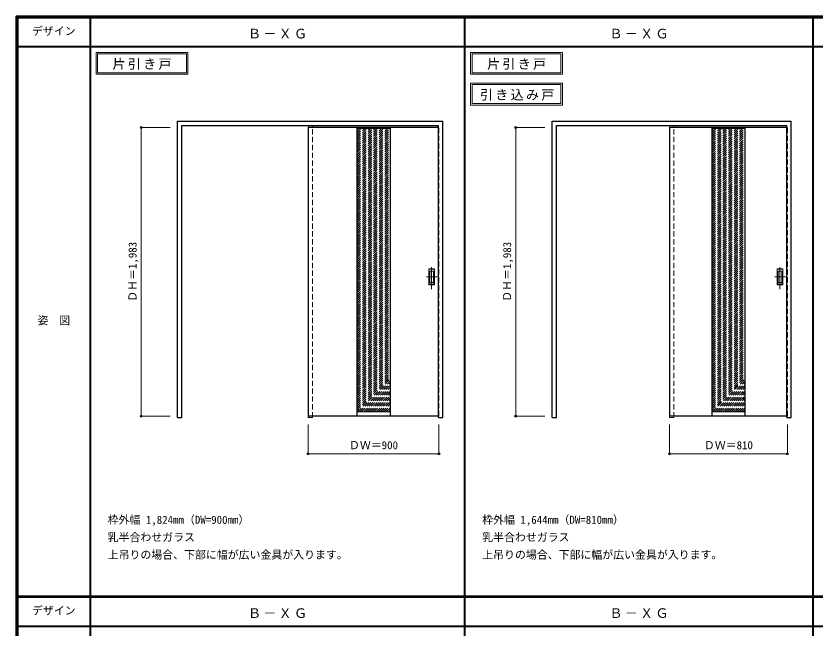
# Model space of a CAD drawing. Units: millimetres, scale not verified. Extents: x -6000 to 5700, y -4307 to 4175.
# Drawn here: x -6000 to -502, y -36 to 4175 of the extents above; entities that cross this region are included whole.
import ezdxf
from ezdxf.enums import TextEntityAlignment as Align

# ---------------------------------------------------------------- set-up
doc = ezdxf.new("R2010")
doc.units = ezdxf.units.MM
doc.header["$LTSCALE"] = 30
doc.header["$PDMODE"] = 32
doc.header["$PDSIZE"] = 15
doc.linetypes.add('CHAIN1', pattern=[8, 5, -1, 1, -1])
doc.linetypes.add('DASHED1', pattern=[1.8, 1.2, -0.6])
for name, color, linetype, lineweight in [('0-2_扉', 4, 'DASHED1', 9), ('0-3_仕上げ', 7, 'Continuous', 18), ('0-4_枠', 3, 'Continuous', 25), ('0-6_引手', 7, 'Continuous', 18), ('0-A_文字', 7, 'Continuous', 18), ('0-B_寸法', 7, 'Continuous', 9), ('0-C_ハッチ', 4, 'DASHED1', 9), ('F-1_枠', 6, 'Continuous', 40), ('F-A_文字', 7, 'Continuous', 18)]:
    doc.layers.add(name, color=color, linetype=linetype, lineweight=lineweight)
doc.styles.add('ＭＳ ゴシック', font='')
doc.styles.get('ＭＳ ゴシック').set_extended_font_data('MS Gothic')

msp = doc.modelspace()

# ---------------------------------------------------------------- linework, layer by layer
at = {"layer": '0-2_扉'}
for p, q in [((-3993, 3409.5), (-3993, 3405.5)), ((-3096, 3409.5), (-3093, 3409.5)), ((-3093, 1426.5), (-3093, 3409.5)), ((-1509, 3409.5), (-1509, 3405.5)), ((-702, 3409.5), (-699, 3409.5)), ((-3096, 1426.5), (-3093, 1426.5))]:
    msp.add_line(p, q, dxfattribs=at)
at = {"layer": '0-2_扉', "color": 3, "linetype": 'Continuous', "lineweight": 25}
for p, q in [((-3993, 3409.5), (-3993, 1426.5)), ((-3096, 3409.5), (-3993, 3409.5)), ((-1509, 3409.5), (-1509, 1426.5)), ((-702, 3409.5), (-1509, 3409.5)), ((-3096, 1426.5), (-3993, 1426.5)), ((-702, 1426.5), (-1509, 1426.5))]:
    msp.add_line(p, q, dxfattribs=at)
at = {"layer": '0-2_扉'}
msp.add_lwpolyline([(-702, 1426.5), (-699, 1426.5), (-699, 3409.5)], dxfattribs=at)
at = {"layer": '0-3_仕上げ', "color": 3, "lineweight": 25}
for p, q in [((-3657, 3409.39), (-3657, 1426.28)), ((-3429, 3409.28), (-3429, 1426.28)), ((-1218, 3409.39), (-1218, 1426.28)), ((-990, 3409.28), (-990, 1426.28))]:
    msp.add_line(p, q, dxfattribs=at)
at = {"layer": '0-3_仕上げ'}
for p, q in [((-3657, 3401.39), (-3429, 3401.39)), ((-1218, 3401.39), (-990, 3401.39)), ((-3429, 1456.28), (-3657, 1456.28)), ((-990, 1456.28), (-1218, 1456.28))]:
    msp.add_line(p, q, dxfattribs=at)
at = {"layer": '0-4_枠'}
for p, q in [((-4890, 1418), (-4890, 3453)), ((-4890, 3453), (-3066, 3453)), ((-4860, 3423), (-3096, 3423)), ((-3096, 1418), (-3096, 3423)), ((-3066, 1418), (-3066, 3453)), ((-2316, 1418), (-2316, 3453)), ((-2316, 3453), (-672, 3453)), ((-2286, 3423), (-702, 3423)), ((-702, 1418), (-702, 3423)), ((-672, 1418), (-672, 3453)), ((-3096, 1418), (-3066, 1418)), ((-702, 1418), (-672, 1418))]:
    msp.add_line(p, q, dxfattribs=at)
at = {"layer": '0-4_枠', "color": 4, "linetype": 'DASHED1', "lineweight": 9}
for p, q in [((-3993, 1418), (-3993, 3423)), ((-3963, 1418), (-3963, 3423)), ((-1509, 1418), (-1509, 3423)), ((-1479, 1418), (-1479, 3423)), ((-3993, 1418), (-3963, 1418)), ((-1509, 1418), (-1479, 1418))]:
    msp.add_line(p, q, dxfattribs=at)
at = {"layer": '0-4_枠'}
for points in [[(-4890, 1418), (-4860, 1418), (-4860, 3423)], [(-2316, 1418), (-2286, 1418), (-2286, 3423)]]:
    msp.add_lwpolyline(points, dxfattribs=at)
at = {"layer": '0-6_引手'}
for p, q in [((-3125, 2439), (-3163, 2439)), ((-3163, 2329), (-3163, 2439)), ((-3131.5, 2423), (-3156.5, 2423)), ((-3156.5, 2345), (-3156.5, 2423)), ((-3131.5, 2345), (-3131.5, 2423)), ((-3125, 2329), (-3125, 2439)), ((-731, 2439), (-769, 2439)), ((-769, 2329), (-769, 2439)), ((-737.5, 2423), (-762.5, 2423)), ((-762.5, 2345), (-762.5, 2423)), ((-737.5, 2345), (-737.5, 2423)), ((-731, 2329), (-731, 2439)), ((-3125, 2329), (-3163, 2329)), ((-3131.5, 2345), (-3156.5, 2345)), ((-731, 2329), (-769, 2329)), ((-737.5, 2345), (-762.5, 2345))]:
    msp.add_line(p, q, dxfattribs=at)
at = {"layer": '0-6_引手', "linetype": 'DASHED1'}
for p, q in [((-3160, 2333), (-3160, 2435)), ((-766, 2333), (-766, 2435)), ((-3128, 2333), (-3160, 2333)), ((-734, 2333), (-766, 2333))]:
    msp.add_line(p, q, dxfattribs=at)
at = {"layer": '0-6_引手', "linetype": 'CHAIN1'}
for p, q in [((-3144, 2298.77), (-3144, 2469.62)), ((-750, 2298.77), (-750, 2469.62)), ((-3105.93, 2384), (-3178.44, 2384)), ((-711.93, 2384), (-784.44, 2384))]:
    msp.add_line(p, q, dxfattribs=at)
at = {"layer": '0-6_引手', "linetype": 'DASHED1'}
for points in [[(-3128, 2333), (-3128, 2435), (-3160, 2435)], [(-734, 2333), (-734, 2435), (-766, 2435)]]:
    msp.add_lwpolyline(points, dxfattribs=at)
at = {"layer": '0-A_文字'}
for p, q in [((-5450, 3925), (-5450, 3775)), ((-5440, 3915), (-5440, 3785)), ((-5440, 3915), (-4828.97, 3915)), ((-4828.97, 3915), (-4828.97, 3785)), ((-2876, 3925), (-2876, 3775)), ((-2866, 3915), (-2866, 3785)), ((-2866, 3915), (-2254.97, 3915)), ((-2254.97, 3915), (-2254.97, 3785)), ((-5450, 3775), (-4818.97, 3775)), ((-5440, 3785), (-4828.97, 3785)), ((-2876, 3775), (-2244.97, 3775)), ((-2866, 3785), (-2254.97, 3785)), ((-2876, 3713.53), (-2876, 3563.53)), ((-2866, 3703.53), (-2866, 3573.53)), ((-2866, 3703.53), (-2254.97, 3703.53)), ((-2254.97, 3703.53), (-2254.97, 3573.53)), ((-2876, 3563.53), (-2244.97, 3563.53)), ((-2866, 3573.53), (-2254.97, 3573.53))]:
    msp.add_line(p, q, dxfattribs=at)
for points in [[(-5450, 3925), (-4818.97, 3925), (-4818.97, 3775)], [(-2876, 3925), (-2244.97, 3925), (-2244.97, 3775)], [(-2876, 3713.53), (-2244.97, 3713.53), (-2244.97, 3563.53)]]:
    msp.add_lwpolyline(points, dxfattribs=at)
at = {"layer": '0-B_寸法', "color": 4}
for p, q in [((-5140, 3409.5), (-5140, 1426.5)), ((-5140, 3409.5), (-4940, 3409.5)), ((-2566, 3409.5), (-2566, 1426.5)), ((-2566, 3409.5), (-2366, 3409.5)), ((-5140, 1426.5), (-4940, 1426.5)), ((-2566, 1426.5), (-2366, 1426.5)), ((-3993, 1168), (-3993, 1368)), ((-3093, 1168), (-3093, 1368)), ((-1509, 1168), (-1509, 1368)), ((-699, 1168), (-699, 1368)), ((-3093, 1168), (-3993, 1168)), ((-699, 1168), (-1509, 1168))]:
    msp.add_line(p, q, dxfattribs=at)
at = {"layer": '0-B_寸法'}
for p in [(-5140, 3409.5), (-2566, 3409.5), (-5140, 1426.5), (-2566, 1426.5), (-3993, 1168), (-3093, 1168), (-1509, 1168), (-699, 1168)]:
    msp.add_point(p, dxfattribs=at)
at = {"layer": '0-C_ハッチ'}
for p, q in [((-3657, 3177.57), (-3433.28, 3401.28)), ((-3657, 3191.71), (-3447.43, 3401.28)), ((-3657, 3205.85), (-3461.57, 3401.28)), ((-3657, 3219.99), (-3475.71, 3401.28)), ((-3657, 3234.14), (-3489.85, 3401.28)), ((-3657, 3248.28), (-3504, 3401.28)), ((-3657, 3262.42), (-3518.14, 3401.28)), ((-3657, 3276.56), (-3532.28, 3401.28)), ((-3657, 3290.7), (-3546.42, 3401.28)), ((-3657, 3304.85), (-3560.56, 3401.28)), ((-3657, 3318.99), (-3574.71, 3401.28)), ((-3657, 3333.13), (-3588.85, 3401.28)), ((-3657, 3347.27), (-3602.99, 3401.28)), ((-3657, 3361.41), (-3617.13, 3401.28)), ((-3657, 3375.56), (-3631.27, 3401.28)), ((-3657, 3389.7), (-3645.42, 3401.28)), ((-3657, 3163.42), (-3429, 3391.42)), ((-3657, 3149.28), (-3429, 3377.28)), ((-3657, 3135.14), (-3429, 3363.14)), ((-1218, 3177.57), (-994.28, 3401.28)), ((-1218, 3191.71), (-1008.43, 3401.28)), ((-1218, 3205.85), (-1022.57, 3401.28)), ((-1218, 3219.99), (-1036.71, 3401.28)), ((-1218, 3234.14), (-1050.85, 3401.28)), ((-1218, 3248.28), (-1065, 3401.28)), ((-1218, 3262.42), (-1079.14, 3401.28)), ((-1218, 3276.56), (-1093.28, 3401.28)), ((-1218, 3290.7), (-1107.42, 3401.28)), ((-1218, 3304.85), (-1121.56, 3401.28)), ((-1218, 3318.99), (-1135.71, 3401.28)), ((-1218, 3333.13), (-1149.85, 3401.28)), ((-1218, 3347.27), (-1163.99, 3401.28)), ((-1218, 3361.41), (-1178.13, 3401.28)), ((-1218, 3375.56), (-1192.27, 3401.28)), ((-1218, 3389.7), (-1206.42, 3401.28)), ((-1218, 3163.42), (-990, 3391.42)), ((-1218, 3149.28), (-990, 3377.28)), ((-1218, 3135.14), (-990, 3363.14)), ((-3657, 3121), (-3429, 3349)), ((-3657, 3106.86), (-3429, 3334.86)), ((-3657, 3092.71), (-3429, 3320.71)), ((-3657, 3078.57), (-3429, 3306.57)), ((-1218, 3121), (-990, 3349)), ((-1218, 3106.86), (-990, 3334.86)), ((-1218, 3092.71), (-990, 3320.71)), ((-1218, 3078.57), (-990, 3306.57)), ((-3657, 3064.43), (-3429, 3292.43)), ((-3657, 3050.29), (-3429, 3278.29)), ((-3657, 3036.15), (-3429, 3264.15)), ((-3657, 3022), (-3429, 3250)), ((-1218, 3064.43), (-990, 3292.43)), ((-1218, 3050.29), (-990, 3278.29)), ((-1218, 3036.15), (-990, 3264.15)), ((-1218, 3022), (-990, 3250)), ((-3657, 3007.86), (-3429, 3235.86)), ((-3657, 2993.72), (-3429, 3221.72)), ((-3657, 2979.58), (-3429, 3207.58)), ((-3657, 2965.43), (-3429, 3193.43)), ((-1218, 3007.86), (-990, 3235.86)), ((-1218, 2993.72), (-990, 3221.72)), ((-1218, 2979.58), (-990, 3207.58)), ((-1218, 2965.43), (-990, 3193.43)), ((-3657, 2951.29), (-3429, 3179.29)), ((-3657, 2937.15), (-3429, 3165.15)), ((-3657, 2923.01), (-3429, 3151.01)), ((-3657, 2908.87), (-3429, 3136.87)), ((-1218, 2951.29), (-990, 3179.29)), ((-1218, 2937.15), (-990, 3165.15)), ((-1218, 2923.01), (-990, 3151.01)), ((-1218, 2908.87), (-990, 3136.87)), ((-3657, 2894.72), (-3429, 3122.72)), ((-3657, 2880.58), (-3429, 3108.58)), ((-3657, 2866.44), (-3429, 3094.44)), ((-3657, 2852.3), (-3429, 3080.3)), ((-1218, 2894.72), (-990, 3122.72)), ((-1218, 2880.58), (-990, 3108.58)), ((-1218, 2866.44), (-990, 3094.44)), ((-1218, 2852.3), (-990, 3080.3)), ((-3657, 2838.16), (-3429, 3066.16)), ((-3657, 2824.01), (-3429, 3052.01)), ((-3657, 2809.87), (-3429, 3037.87)), ((-1218, 2838.16), (-990, 3066.16)), ((-1218, 2824.01), (-990, 3052.01)), ((-1218, 2809.87), (-990, 3037.87)), ((-3657, 2795.73), (-3429, 3023.73)), ((-3657, 2781.59), (-3429, 3009.59)), ((-3657, 2767.44), (-3429, 2995.44)), ((-3657, 2753.3), (-3429, 2981.3)), ((-1218, 2795.73), (-990, 3023.73)), ((-1218, 2781.59), (-990, 3009.59)), ((-1218, 2767.44), (-990, 2995.44)), ((-1218, 2753.3), (-990, 2981.3)), ((-3657, 2739.16), (-3429, 2967.16)), ((-3657, 2725.02), (-3429, 2953.02)), ((-3657, 2710.88), (-3429, 2938.88)), ((-3657, 2696.73), (-3429, 2924.73)), ((-1218, 2739.16), (-990, 2967.16)), ((-1218, 2725.02), (-990, 2953.02)), ((-1218, 2710.88), (-990, 2938.88)), ((-1218, 2696.73), (-990, 2924.73)), ((-3657, 2682.59), (-3429, 2910.59)), ((-3657, 2668.45), (-3429, 2896.45)), ((-3657, 2654.31), (-3429, 2882.31)), ((-3657, 2640.17), (-3429, 2868.17)), ((-1218, 2682.59), (-990, 2910.59)), ((-1218, 2668.45), (-990, 2896.45)), ((-1218, 2654.31), (-990, 2882.31)), ((-1218, 2640.17), (-990, 2868.17)), ((-3657, 2626.02), (-3429, 2854.02)), ((-3657, 2611.88), (-3429, 2839.88)), ((-3657, 2597.74), (-3429, 2825.74)), ((-3657, 2583.6), (-3429, 2811.6)), ((-1218, 2626.02), (-990, 2854.02)), ((-1218, 2611.88), (-990, 2839.88)), ((-1218, 2597.74), (-990, 2825.74)), ((-1218, 2583.6), (-990, 2811.6)), ((-3657, 2569.46), (-3429, 2797.46)), ((-3657, 2555.31), (-3429, 2783.31)), ((-3657, 2541.17), (-3429, 2769.17)), ((-3657, 2527.03), (-3429, 2755.03)), ((-1218, 2569.46), (-990, 2797.46)), ((-1218, 2555.31), (-990, 2783.31)), ((-1218, 2541.17), (-990, 2769.17)), ((-1218, 2527.03), (-990, 2755.03)), ((-3657, 2512.89), (-3429, 2740.89)), ((-3657, 2498.74), (-3429, 2726.74)), ((-3657, 2484.6), (-3429, 2712.6)), ((-3657, 2470.46), (-3429, 2698.46)), ((-1218, 2512.89), (-990, 2740.89)), ((-1218, 2498.74), (-990, 2726.74)), ((-1218, 2484.6), (-990, 2712.6)), ((-1218, 2470.46), (-990, 2698.46)), ((-3657, 2456.32), (-3429, 2684.32)), ((-3657, 2442.18), (-3429, 2670.18)), ((-3657, 2428.03), (-3429, 2656.03)), ((-3657, 2413.89), (-3429, 2641.89)), ((-1218, 2456.32), (-990, 2684.32)), ((-1218, 2442.18), (-990, 2670.18)), ((-1218, 2428.03), (-990, 2656.03)), ((-1218, 2413.89), (-990, 2641.89)), ((-3657, 2399.75), (-3429, 2627.75)), ((-3657, 2385.61), (-3429, 2613.61)), ((-3657, 2371.47), (-3429, 2599.47)), ((-3657, 2357.32), (-3429, 2585.32)), ((-1218, 2399.75), (-990, 2627.75)), ((-1218, 2385.61), (-990, 2613.61)), ((-1218, 2371.47), (-990, 2599.47)), ((-1218, 2357.32), (-990, 2585.32)), ((-3657, 2343.18), (-3429, 2571.18)), ((-3657, 2329.04), (-3429, 2557.04)), ((-3657, 2314.9), (-3429, 2542.9)), ((-1218, 2343.18), (-990, 2571.18)), ((-1218, 2329.04), (-990, 2557.04)), ((-1218, 2314.9), (-990, 2542.9)), ((-3657, 2300.75), (-3429, 2528.75)), ((-3657, 2286.61), (-3429, 2514.61)), ((-3657, 2272.47), (-3429, 2500.47)), ((-3657, 2258.33), (-3429, 2486.33)), ((-1218, 2300.75), (-990, 2528.75)), ((-1218, 2286.61), (-990, 2514.61)), ((-1218, 2272.47), (-990, 2500.47)), ((-1218, 2258.33), (-990, 2486.33)), ((-3657, 2244.19), (-3429, 2472.19)), ((-3657, 2230.04), (-3429, 2458.04)), ((-3657, 2215.9), (-3429, 2443.9)), ((-3657, 2201.76), (-3429, 2429.76)), ((-1218, 2244.19), (-990, 2472.19)), ((-1218, 2230.04), (-990, 2458.04)), ((-1218, 2215.9), (-990, 2443.9)), ((-1218, 2201.76), (-990, 2429.76)), ((-3657, 2187.62), (-3429, 2415.62)), ((-3657, 2173.48), (-3429, 2401.48)), ((-3657, 2159.33), (-3429, 2387.33)), ((-3657, 2145.19), (-3429, 2373.19)), ((-1218, 2187.62), (-990, 2415.62)), ((-1218, 2173.48), (-990, 2401.48)), ((-1218, 2159.33), (-990, 2387.33)), ((-1218, 2145.19), (-990, 2373.19)), ((-3657, 2131.05), (-3429, 2359.05)), ((-3657, 2116.91), (-3429, 2344.91)), ((-3657, 2102.76), (-3429, 2330.76)), ((-3657, 2088.62), (-3429, 2316.62)), ((-1218, 2131.05), (-990, 2359.05)), ((-1218, 2116.91), (-990, 2344.91)), ((-1218, 2102.76), (-990, 2330.76)), ((-1218, 2088.62), (-990, 2316.62)), ((-3657, 2074.48), (-3429, 2302.48)), ((-3657, 2060.34), (-3429, 2288.34)), ((-3657, 2046.2), (-3429, 2274.2)), ((-3657, 2032.05), (-3429, 2260.05)), ((-1218, 2074.48), (-990, 2302.48)), ((-1218, 2060.34), (-990, 2288.34)), ((-1218, 2046.2), (-990, 2274.2)), ((-1218, 2032.05), (-990, 2260.05)), ((-3657, 2017.91), (-3429, 2245.91)), ((-3657, 2003.77), (-3429, 2231.77)), ((-3657, 1989.63), (-3429, 2217.63)), ((-3657, 1975.49), (-3429, 2203.49)), ((-1218, 2017.91), (-990, 2245.91)), ((-1218, 2003.77), (-990, 2231.77)), ((-1218, 1989.63), (-990, 2217.63)), ((-1218, 1975.49), (-990, 2203.49)), ((-3657, 1961.34), (-3429, 2189.34)), ((-3657, 1947.2), (-3429, 2175.2)), ((-3657, 1933.06), (-3429, 2161.06)), ((-3657, 1918.92), (-3429, 2146.92)), ((-1218, 1961.34), (-990, 2189.34)), ((-1218, 1947.2), (-990, 2175.2)), ((-1218, 1933.06), (-990, 2161.06)), ((-1218, 1918.92), (-990, 2146.92)), ((-3657, 1904.77), (-3429, 2132.77)), ((-3657, 1890.63), (-3429, 2118.63)), ((-3657, 1876.49), (-3429, 2104.49)), ((-3657, 1862.35), (-3429, 2090.35)), ((-1218, 1904.77), (-990, 2132.77)), ((-1218, 1890.63), (-990, 2118.63)), ((-1218, 1876.49), (-990, 2104.49)), ((-1218, 1862.35), (-990, 2090.35)), ((-3657, 1848.21), (-3429, 2076.21)), ((-3657, 1834.06), (-3429, 2062.06)), ((-3657, 1819.92), (-3429, 2047.92)), ((-1218, 1848.21), (-990, 2076.21)), ((-1218, 1834.06), (-990, 2062.06)), ((-1218, 1819.92), (-990, 2047.92)), ((-3657, 1805.78), (-3429, 2033.78)), ((-3657, 1791.64), (-3429, 2019.64)), ((-3657, 1777.5), (-3429, 2005.5)), ((-3657, 1763.35), (-3429, 1991.35)), ((-1218, 1805.78), (-990, 2033.78)), ((-1218, 1791.64), (-990, 2019.64)), ((-1218, 1777.5), (-990, 2005.5)), ((-1218, 1763.35), (-990, 1991.35)), ((-3657, 1749.21), (-3429, 1977.21)), ((-3657, 1735.07), (-3429, 1963.07)), ((-3657, 1720.93), (-3429, 1948.93)), ((-3657, 1706.78), (-3429, 1934.78)), ((-1218, 1749.21), (-990, 1977.21)), ((-1218, 1735.07), (-990, 1963.07)), ((-1218, 1720.93), (-990, 1948.93)), ((-1218, 1706.78), (-990, 1934.78)), ((-3657, 1692.64), (-3429, 1920.64)), ((-3657, 1678.5), (-3429, 1906.5)), ((-3657, 1664.36), (-3429, 1892.36)), ((-3657, 1650.22), (-3429, 1878.22)), ((-1218, 1692.64), (-990, 1920.64)), ((-1218, 1678.5), (-990, 1906.5)), ((-1218, 1664.36), (-990, 1892.36)), ((-1218, 1650.22), (-990, 1878.22)), ((-3657, 1636.07), (-3429, 1864.07)), ((-3657, 1621.93), (-3429, 1849.93)), ((-3657, 1607.79), (-3429, 1835.79)), ((-3657, 1593.65), (-3429, 1821.65)), ((-1218, 1636.07), (-990, 1864.07)), ((-1218, 1621.93), (-990, 1849.93)), ((-1218, 1607.79), (-990, 1835.79)), ((-1218, 1593.65), (-990, 1821.65)), ((-3657, 1579.51), (-3429, 1807.51)), ((-3657, 1565.36), (-3429, 1793.36)), ((-3657, 1551.22), (-3429, 1779.22)), ((-3657, 1537.08), (-3429, 1765.08)), ((-1218, 1579.51), (-990, 1807.51)), ((-1218, 1565.36), (-990, 1793.36)), ((-1218, 1551.22), (-990, 1779.22)), ((-1218, 1537.08), (-990, 1765.08)), ((-3657, 1522.94), (-3429, 1750.94)), ((-3657, 1508.79), (-3429, 1736.79)), ((-3657, 1494.65), (-3429, 1722.65)), ((-3657, 1480.51), (-3429, 1708.51)), ((-1218, 1522.94), (-990, 1750.94)), ((-1218, 1508.79), (-990, 1736.79)), ((-1218, 1494.65), (-990, 1722.65)), ((-1218, 1480.51), (-990, 1708.51)), ((-3657, 1466.37), (-3429, 1694.37)), ((-3653.05, 1456.17), (-3429, 1680.23)), ((-3638.91, 1456.17), (-3429, 1666.08)), ((-3624.77, 1456.17), (-3429, 1651.94)), ((-1218, 1466.37), (-990, 1694.37)), ((-1214.05, 1456.17), (-990, 1680.23)), ((-1199.91, 1456.17), (-990, 1666.08)), ((-1185.77, 1456.17), (-990, 1651.94)), ((-3610.63, 1456.17), (-3429, 1637.8)), ((-3596.48, 1456.17), (-3429, 1623.66)), ((-3582.34, 1456.17), (-3429, 1609.52)), ((-3568.2, 1456.17), (-3429, 1595.37)), ((-1171.63, 1456.17), (-990, 1637.8)), ((-1157.48, 1456.17), (-990, 1623.66)), ((-1143.34, 1456.17), (-990, 1609.52)), ((-1129.2, 1456.17), (-990, 1595.37)), ((-3554.06, 1456.17), (-3429, 1581.23)), ((-3539.92, 1456.17), (-3429, 1567.09)), ((-3525.77, 1456.17), (-3429, 1552.95)), ((-1115.06, 1456.17), (-990, 1581.23)), ((-1100.92, 1456.17), (-990, 1567.09)), ((-1086.77, 1456.17), (-990, 1552.95)), ((-3511.63, 1456.17), (-3429, 1538.8)), ((-3497.49, 1456.17), (-3429, 1524.66)), ((-3483.35, 1456.17), (-3429, 1510.52)), ((-3469.21, 1456.17), (-3429, 1496.38)), ((-1072.63, 1456.17), (-990, 1538.8)), ((-1058.49, 1456.17), (-990, 1524.66)), ((-1044.35, 1456.17), (-990, 1510.52)), ((-1030.21, 1456.17), (-990, 1496.38)), ((-3455.06, 1456.17), (-3429, 1482.24)), ((-3440.92, 1456.17), (-3429, 1468.09)), ((-1016.06, 1456.17), (-990, 1482.24)), ((-1001.92, 1456.17), (-990, 1468.09))]:
    msp.add_line(p, q, dxfattribs=at)
at = {"layer": 'F-1_枠'}
for p, q in [((-6000, 4175), (5700, 4175)), ((-6000, 4175), (-6000, -4205)), ((-6000, 4170), (5700, 4170)), ((-6000, 4165), (5700, 4165)), ((-5995, 4175), (-5995, -4205)), ((-5990, 4175), (-5990, -4205)), ((-5490, 4175), (-5490, -3790)), ((-2916, -3790), (-2916, 4175)), ((-522, -3790), (-522, 4175)), ((-6000, 3965), (5700, 3965)), ((-6000, 190.5), (5700, 190.5)), ((-6000, 187.5), (5700, 187.5)), ((-6000, 184.5), (5700, 184.5)), ((-6000, -15.5), (5700, -15.5))]:
    msp.add_line(p, q, dxfattribs=at)

# ---------------------------------------------------------------- texts
at = {"layer": '0-A_文字', "style": 'ＭＳ ゴシック'}
for s, p in [('枠外幅 1,824mm（DW=900mm）', (-5370, 670.5)), ('枠外幅 1,644mm（DW=810mm）', (-2796, 670.5)), ('乳半合わせガラス', (-5370, 550.5)), ('乳半合わせガラス', (-2796, 550.5)), ('上吊りの場合、下部に幅が広い金具が入ります。', (-5370, 430.5)), ('上吊りの場合、下部に幅が広い金具が入ります。', (-2796, 430.5))]:
    msp.add_text(s, height=54.99, dxfattribs=at).set_placement(p, align=Align.BOTTOM_LEFT)
at = {"layer": '0-A_文字', "char_height": 65.98, "attachment_point": 7, "style": 'ＭＳ ゴシック'}
for s, insert in [('\\T1.17;Ｂ－ＸＧ', (-4405.5, 4020)), ('\\T1.17;Ｂ－ＸＧ', (-1921.5, 4020)), ('\\T1.17;片引き戸', (-5336.98, 3805)), ('\\T1.17;片引き戸', (-2762.98, 3805)), ('\\T1.17;引き込み戸', (-2811.34, 3593.53)), ('\\T1.17;Ｂ－ＸＧ', (-4405.5, 39.5)), ('\\T1.17;Ｂ－ＸＧ', (-1921.5, 39.5))]:
    msp.add_mtext(s, dxfattribs=dict(at, insert=insert))
at = {"layer": '0-B_寸法', "style": 'ＭＳ ゴシック'}
for p in [(-5155, 2211.75), (-2581, 2211.75)]:
    msp.add_text('ＤＨ＝1,983', height=54.99, rotation=90, dxfattribs=at).set_placement(p, align=Align.BOTTOM_LEFT)
for s, p in [('ＤＷ＝900', (-3711.75, 1183)), ('ＤＷ＝810', (-1272.75, 1183))]:
    msp.add_text(s, height=54.99, dxfattribs=at).set_placement(p, align=Align.BOTTOM_LEFT)
at = {"layer": 'F-A_文字', "style": 'ＭＳ ゴシック'}
for s, p in [('デザイン', (-5890, 4027.5)), ('姿\u3000図', (-5852.5, 2040.25)), ('デザイン', (-5890, 47))]:
    msp.add_text(s, height=54.99, dxfattribs=at).set_placement(p, align=Align.BOTTOM_LEFT)

doc.saveas('drawing.dxf')
